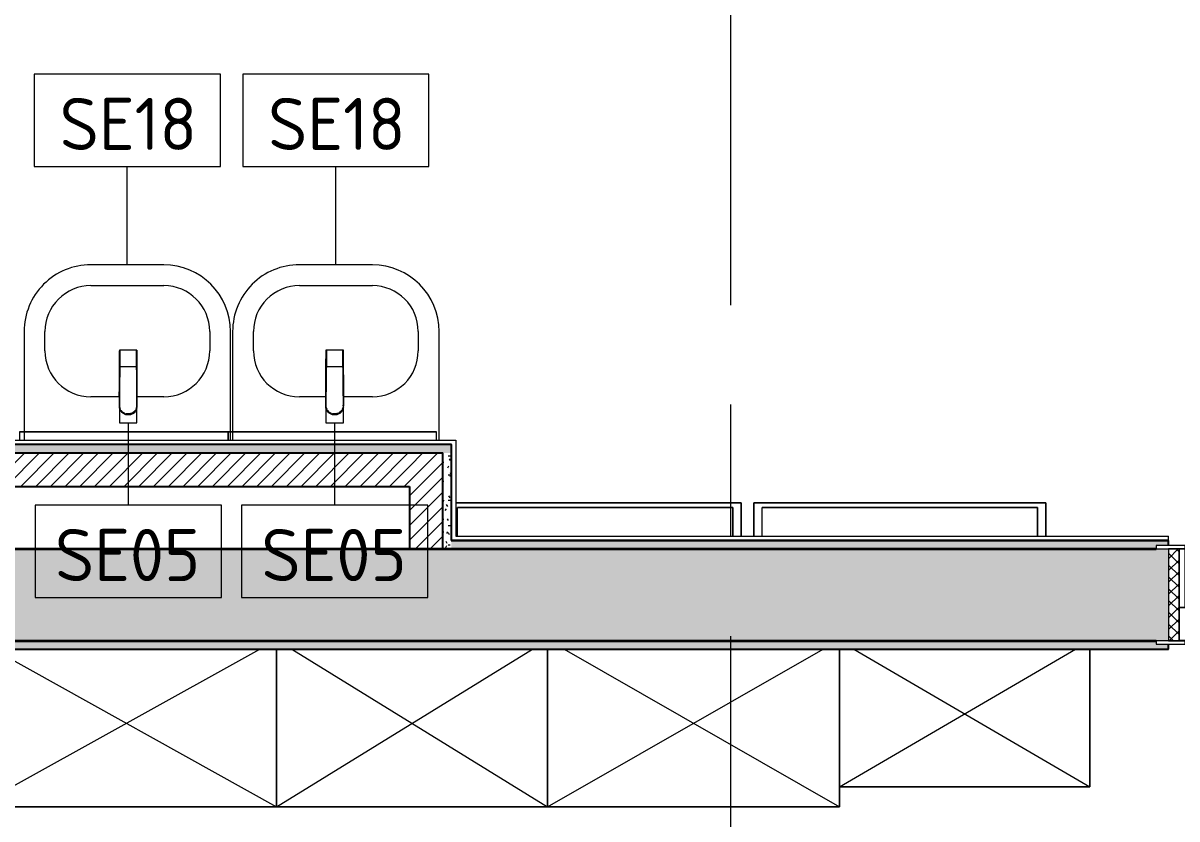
# Model space of a CAD drawing. Header units: millimetres. Extents: x 39815 to 261742, y -8553 to 29000.
# Drawn here: x 86730 to 89496, y 4753 to 6660 of the extents above; entities that cross this region are included whole.
import ezdxf

# ---------------------------------------------------------------- set-up
doc = ezdxf.new("R2010")
doc.units = ezdxf.units.MM
doc.linetypes.add('Осевая', pattern=[1587.5, 317.5, -238.125, 793.75, -238.125])
for name, color, linetype, lineweight, true_color in [('0-1', 7, 'Continuous', 9, 0x4994b4), ('A-WALL-1', 7, 'Continuous', 25, 0x3c3c3c), ('A-WALL-3', 7, 'Continuous', 35, 0x3c3c3c), ('A-WALL-FNSH-1', 7, 'Continuous', 15, 0x3c3c3c), ('P-SANR-FIXT-1', 7, 'Continuous', 15, 0x4994b4)]:
    doc.layers.add(name, color=color, linetype=linetype, lineweight=lineweight, true_color=true_color)
for name, color, linetype, lineweight in [('A-DOOR', 7, 'Continuous', 9), ('A-DOOR-1', 7, 'Continuous', 15), ('A-DOOR-FRAM', 7, 'Continuous', 15), ('A-DOOR-FRAM-1', 7, 'Continuous', 9), ('I-FURN', 7, 'Continuous', 9), ('I-WALL', 7, 'Continuous', 9), ('P-SANR-FIXT-IDEN', 7, 'Continuous', 9), ('Оси-2', 7, 'Осевая', 9)]:
    doc.layers.add(name, color=color, linetype=linetype, lineweight=lineweight)
doc.styles.add('GOST Common', font='GOST_Common.ttf', dxfattribs={"height": 125})
pattern_1 = [(45, (-10183.68, 0), (-17.6776695, 17.6776695), [])]
pattern_2 = [(0, (-10183.68, 0), (60.96, 15.24), [5.029, -40.691, 5.029, -40.691, -243.84]), (0, (-10183.68, 0), (60.96, 15.24), [-91.44, 5.029, -86.411, 5.029, -40.691, -106.68]), (0, (-10183.68, 0), (60.96, 15.24), [-228.6, 5.029, -25.451, 5.029, -71.171]), (120, (-10160.82, 7.62), (-43.6782272, 45.1729086), [5.029, -40.691, 5.029, -40.691, -243.84]), (120, (-10160.82, 7.62), (-43.6782272, 45.1729086), [-91.44, 5.029, -86.411, 5.029, -40.691, -106.68]), (120, (-10160.82, 7.62), (-43.6782272, 45.1729086), [-228.6, 5.029, -25.451, 5.029, -71.171]), (240, (-10153.2, 38.1), (-17.2817728, -60.4129086), [5.029, -40.691, 5.029, -40.691, -243.84]), (240, (-10153.2, 38.1), (-17.2817728, -60.4129086), [-91.44, 5.029, -86.411, 5.029, -40.691, -106.68]), (240, (-10153.2, 38.1), (-17.2817728, -60.4129086), [-228.6, 5.029, -25.451, 5.029, -71.171])]

# ---------------------------------------------------------------- blocks, each defined once
blk = doc.blocks.new('110_Дверь_СКБ_1Ст_Внутренняя1 - Д-7а_л__950x2100h_Туалет-32220591-Фрагмент 2_10')
at = {"layer": 'A-DOOR'}
h = blk.add_hatch(dxfattribs=at)
h.set_pattern_fill('FP_15', color=256, style=0, pattern_type=2)
h.set_pattern_definition([(135, (1776.41, 174.685), (-14.14214, -14.14214), []), (225, (1776.41, 174.685), (14.14214, -14.14214), [])])
h.paths.add_polyline_path([(537.5, 110), (512.5, 110), (512.5, -110), (537.5, -110)])
at = {"layer": 'A-DOOR-FRAM-1'}
h = blk.add_hatch(dxfattribs=at)
h.set_pattern_fill('FP_16', color=256, style=0, pattern_type=2)
h.set_pattern_definition([(45, (-346.384, 174.685), (-14.1421, 14.1421), []), (135, (-346.384, 174.685), (-14.1421, -14.1421), [])])
h.paths.add_polyline_path([(-487.5, 110), (-512.5, 110), (-512.5, -110), (-487.5, -110)])
at = {"layer": 'A-DOOR'}
blk.add_arc((487.5, 110), 950, 127.6354, 180, dxfattribs=at)
at = {"layer": 'A-DOOR-1'}
for p, q in [((447.5, 862.2), (447.5, 110)), ((487.5, 110), (487.5, 862.2)), ((447.5, 110), (487.5, 110))]:
    blk.add_line(p, q, dxfattribs=at)
at = {"layer": 'A-DOOR-FRAM'}
for p, q in [((-472.5, 118), (-542.5, 118)), ((-542.5, 118), (-542.5, 110)), ((-472.5, 110), (-472.5, 118)), ((567.5, 118), (497.5, 118)), ((497.5, 118), (497.5, 110)), ((567.5, 110), (567.5, 118)), ((-542.5, 110), (-472.5, 110)), ((-487.5, 110), (-512.5, 110)), ((-512.5, 110), (-512.5, -110)), ((-462.5, 110), (-487.5, 110)), ((-487.5, 110), (-487.5, 30)), ((-487.5, -110), (-487.5, 110)), ((-472.5, 110), (-487.5, 110)), ((-487.5, 110), (-487.5, 109)), ((-487.5, 109), (-472.5, 109)), ((-472.5, 109), (-472.5, 110)), ((-462.5, 70), (-462.5, 110)), ((487.5, 110), (487.5, 70)), ((512.5, 110), (487.5, 110)), ((512.5, 110), (497.5, 110)), ((497.5, 110), (497.5, 109)), ((497.5, 110), (567.5, 110)), ((497.5, 109), (512.5, 109)), ((512.5, 30), (512.5, 110)), ((537.5, 110), (512.5, 110)), ((512.5, 110), (512.5, -110)), ((512.5, 109), (512.5, 110)), ((537.5, -110), (537.5, 110)), ((-452.5, 70), (-462.5, 70)), ((-452.5, 30), (-452.5, 70)), ((487.5, 70), (477.5, 70)), ((477.5, 70), (477.5, 30)), ((-487.5, 30), (-452.5, 30)), ((-472.5, 30), (-487.5, 30)), ((-487.5, 30), (-487.5, -110)), ((-472.5, -110), (-472.5, 30)), ((477.5, 30), (512.5, 30)), ((512.5, 30), (497.5, 30)), ((497.5, 30), (497.5, -110)), ((512.5, -110), (512.5, 30)), ((-472.5, -110), (-542.5, -110)), ((-542.5, -110), (-542.5, -118)), ((-512.5, -110), (-487.5, -110)), ((-487.5, -110), (-472.5, -110)), ((-472.5, -118), (-472.5, -110)), ((497.5, -110), (512.5, -110)), ((567.5, -110), (497.5, -110)), ((497.5, -110), (497.5, -118)), ((512.5, -110), (537.5, -110)), ((567.5, -118), (567.5, -110)), ((-542.5, -118), (-472.5, -118)), ((497.5, -118), (567.5, -118))]:
    blk.add_line(p, q, dxfattribs=at)
blk = doc.blocks.new('Вешалка - 1_25-26107852-Фрагмент 2_10')
at = {"layer": 'I-FURN'}
for p, q in [((350, 55), (-334.1, 55)), ((-334.1, 55), (350, 55)), ((-330.4, -24.2), (-330.4, 44.4)), ((-330.4, -24.2), (-330.4, 44.4)), ((-330.4, 44.4), (330.2, 44.4)), ((330.2, 44.4), (-330.4, 44.4)), ((330.2, 44.4), (330.2, -24.2)), ((330.2, -24.2), (330.2, 44.4)), ((350, -24.2), (350, 55)), ((350, 55), (350, -24.2))]:
    blk.add_line(p, q, dxfattribs=at)
blk = doc.blocks.new('Вешалка - 1_25-V34-Фрагмент 2_10')
at = {"layer": 'I-FURN'}
for p, q in [((350, 55), (-350, 55)), ((-350, 55), (-350, -24.2)), ((-350, -24.2), (-350, 55)), ((-350, 55), (350, 55)), ((-330.4, -24.2), (-330.4, 44.4)), ((-330.4, -24.2), (-330.4, 44.4)), ((-330.4, 44.4), (330.2, 44.4)), ((330.2, 44.4), (-330.4, 44.4)), ((330.2, 44.4), (330.2, -24.2)), ((330.2, -24.2), (330.2, 44.4)), ((350, -24.2), (350, 55)), ((350, 55), (350, -24.2))]:
    blk.add_line(p, q, dxfattribs=at)
blk = doc.blocks.new('Шкаф параметрический - 13_3-25587571-Фрагмент 2_10')
at = {"layer": 'I-FURN'}
for p, q in [((0, 0), (565.7, 330)), ((0, 330), (0, 0)), ((0, 0), (0, 330)), ((34.3, 330), (600, 0)), ((600, 0), (600, 330)), ((600, 330), (600, 0)), ((0, 0), (600, 0)), ((600, 0), (0, 0))]:
    blk.add_line(p, q, dxfattribs=at)
blk = doc.blocks.new('Шкаф параметрический - 13_1-25587687-Фрагмент 2_10')
at = {"layer": 'I-FURN'}
for p, q in [((0, 0), (660.8, 377.6)), ((0, 377.6), (0, 0)), ((0, 0), (0, 377.6)), ((39.2, 377.6), (700, 0)), ((700, 0), (700, 377.6)), ((700, 377.6), (700, 47.6)), ((700, 47.6), (700, 0)), ((0, 0), (700, 0)), ((700, 0), (0, 0))]:
    blk.add_line(p, q, dxfattribs=at)
blk = doc.blocks.new('Шкаф параметрический - 13_2-25587811-Фрагмент 2_10')
at = {"layer": 'I-FURN'}
for p, q in [((0, 0), (613.6, 377.6)), ((0, 377.6), (0, 0)), ((0, 0), (0, 377.6)), ((36.4, 377.6), (650, 0)), ((650, 0), (650, 377.6)), ((650, 377.6), (650, 0)), ((0, 0), (650, 0)), ((650, 0), (0, 0))]:
    blk.add_line(p, q, dxfattribs=at)
blk = doc.blocks.new('Шкаф параметрический - 13_4-25587915-Фрагмент 2_10')
at = {"layer": 'I-FURN'}
for p, q in [((0, 0), (679.7, 377.6)), ((0, 377.6), (0, 0)), ((0, 0), (0, 377.6)), ((40.3, 377.6), (720, 0)), ((720, 0), (720, 377.6)), ((720, 377.6), (720, 0)), ((0, 0), (720, 0)), ((720, 0), (0, 0))]:
    blk.add_line(p, q, dxfattribs=at)
blk = doc.blocks.new('зеркало круглое500д - 1_22а зеркало круглое d500-30453653-Фрагмент 2_10')
at = {"layer": 'I-FURN'}
for p, q in [((-250, 0), (-250, -20)), ((-250, 0), (250, 0)), ((250, 0), (-250, 0)), ((250, -20), (250, 0))]:
    blk.add_line(p, q, dxfattribs=at)
blk = doc.blocks.new('Раковина Roca Debba 50x42 - гибкая подводка_ 640х550х165 PN6_3_ ХВ_ГВ накидная гайка BP DN15_ К-гл_кон_ П DN 50-30803987-Фрагмент 2_10')
at = {"layer": 'P-SANR-FIXT-1'}
for p, q in [((-249.2, 0), (-255, 0)), ((-255, 0), (-255, -260)), ((-243, 0), (-249.2, 0)), ((-224.5, 0), (-243, 0)), ((-194.8, 0), (-224.5, 0)), ((-155.2, 0), (-194.7, 0)), ((-107.8, 0), (-155.1, 0)), ((-55, 0), (-107.7, 0)), ((0.6, 0), (-54.9, 0)), ((56.4, 0), (0.9, 0)), ((109.2, 0), (56.6, 0)), ((156.6, 0), (109.4, 0)), ((196.2, 0), (156.8, 0)), ((226, 0), (196.3, 0)), ((240, 0), (226.1, 0)), ((240, -19.9), (240, 0)), ((240, -260), (240, -19.9)), ((-95, -103.6), (-25.8, -103.6)), ((16.6, -103.6), (80, -103.6)), ((-205, -260), (-205, -213.6)), ((190, -213.6), (190, -260)), ((80, -370), (-95, -370)), ((-95, -420), (80, -420))]:
    blk.add_line(p, q, dxfattribs=at)
for centre, radius, start, end in [((-95, -213.6), 110, 90, 180), ((80, -213.6), 110, 0, 90), ((-95, -260), 160, 180, 270), ((-95, -260), 110, 180, 270), ((80, -260), 160, 270, 0), ((80, -260), 110, 270, 0)]:
    blk.add_arc(centre, radius, start, end, dxfattribs=at)
blk = doc.blocks.new('Раковина Roca Debba 50x42 - гибкая подводка_ 640х550х165 PN6_3_ ХВ_ГВ накидная гайка BP DN15_ К-гл_кон_ П DN 50-V52-Фрагмент 2_10')
at = {"layer": 'P-SANR-FIXT-1'}
for p, q in [((-242.9, 0), (-255, 0)), ((-255, 0), (-255, -19.9)), ((-224.5, 0), (-242.9, 0)), ((-194.7, 0), (-224.4, 0)), ((-155.2, 0), (-194.6, 0)), ((-107.8, 0), (-155, 0)), ((-55, 0), (-107.6, 0)), ((0.7, 0), (-54.8, 0)), ((56.5, 0), (1, 0)), ((109.3, 0), (56.6, 0)), ((156.7, 0), (109.4, 0)), ((196.3, 0), (156.8, 0)), ((226.1, 0), (196.4, 0)), ((240, 0), (226.1, 0)), ((240, -19.9), (240, 0)), ((-255, -19.9), (-255, -260)), ((240, -260), (240, -19.9)), ((-95, -103.6), (-30.8, -103.6)), ((11.6, -103.6), (80, -103.6)), ((-205, -260), (-205, -213.6)), ((190, -213.6), (190, -260)), ((80, -370), (-95, -370)), ((-95, -420), (80, -420))]:
    blk.add_line(p, q, dxfattribs=at)
for centre, radius, start, end in [((-95, -213.6), 110, 90, 180), ((80, -213.6), 110, 0, 90), ((-95, -260), 160, 180, 270), ((-95, -260), 110, 180, 270), ((80, -260), 160, 270, 0), ((80, -260), 110, 270, 0)]:
    blk.add_arc(centre, radius, start, end, dxfattribs=at)
blk = doc.blocks.new('смеситель для раковины - Default-V55-Фрагмент 2_10')
at = {"layer": '0-1'}
for p, q in [((19.7, 151.6), (-19.8, 151.6)), ((19.8, 111.8), (-19.8, 111.8)), ((-20.3, 110), (-20.4, 97.4)), ((20.4, 97.4), (20.3, 110)), ((-18.9, 7.6), (-19.6, 9.7))]:
    blk.add_line(p, q, dxfattribs=at)
at = {"layer": '0-1', "flags": 128}
for points in [[(-20.7, 150.6), (-20.7, 150.2), (-20.7, 149.2), (-20.7, 148.3), (-20.7, 146.9), (-20.7, 145.4), (-20.8, 134.7), (-21.1, 63.6), (-21.1, 93.2)], [(19.7, 151.6), (20, 151.6), (20.2, 151.6), (20.5, 151.4), (20.6, 151.2), (20.7, 151.1), (20.8, 150.9), (20.8, 150.6)], [(21, 17), (21.2, 25.7), (21, 77.4), (21, 111.4)], [(-21.4, 39.6), (-21.2, 64), (-21.1, 88)], [(-21.1, 22.2), (-21.1, 24.2), (-21.1, 63.3), (-21.1, 93.2)], [(-20, 10.8), (-20.8, 13.2), (-20.9, 15.4)], [(12.1, -0.1), (16.4, 3.8), (19.5, 8.8), (21, 14.5), (21, 16)]]:
    blk.add_lwpolyline(points, dxfattribs=at)
at = {"layer": 'P-SANR-FIXT-1'}
for p, q in [((21, 151.6), (-21, 151.6)), ((-21, 151.6), (-21, -23)), ((-19.7, 144), (-19.8, 111.8)), ((19.8, 111.8), (19.7, 144)), ((19.9, 143.1), (19.9, 140.7)), ((21, -23), (21, 151.6)), ((19.9, 136.7), (19.9, 133.6)), ((19.9, 131), (20, 126.2)), ((20, 115.7), (20, 113.5)), ((20, 111.3), (20, 108.6)), ((-21, -23), (21, -23))]:
    blk.add_line(p, q, dxfattribs=at)
at = {"layer": 'P-SANR-FIXT-1', "flags": 128}
for points in [[(-21.1, 16.9), (-21.1, 42.2), (-21, 67.6), (-20.8, 118.3), (-20.7, 143.7), (-20.7, 149.4), (-20.8, 150.2), (-20.9, 145.3), (-20.9, 138.9), (-21.1, 88.1)], [(21.1, 88.1), (20.9, 138.9), (20.9, 145.3), (20.8, 150.2), (20.7, 149.4), (20.7, 143.7), (20.8, 118.3), (21, 67.6), (21.1, 42.2), (21.1, 16.9)], [(-20, 109.4), (-20, 111), (-20, 119.8)], [(-19.9, 125.8), (-19.9, 133.8), (-19.9, 138.3)], [(20, 123.6), (20, 119.9), (20, 117.9)], [(-15.9, 4.1), (-13.1, 1.6), (-12.1, 0.9)], [(12.1, 0.9), (13.1, 1.6), (15.9, 4.1)], [(-9.8, -0.4), (-6.1, -1.8), (-5.1, -2)], [(-2.8, -2.4), (-2.1, -2.5), (2.1, -2.5), (2.7, -2.4)], [(0.6, -3.9), (0.3, -3.9), (0.1, -3.9), (-0.1, -3.9), (-0.3, -3.9), (-0.6, -3.9)], [(5.1, -2), (6.1, -1.8), (9.8, -0.4)]]:
    blk.add_lwpolyline(points, dxfattribs=at)
at = {"layer": 'P-SANR-FIXT-1'}
for centre, major_axis, ratio, start_param, end_param in [((-19.8, 109.7), (-0.5, 0.002), 0.095846, 0.794229, 1.571164), ((19.8, 109.7), (0.5, 0.002), 0.095848, 4.711795, 5.488843), ((0, 17.2), (20.8, 0), 0.98634, 3.038054, 3.090126), ((0, 17.2), (20.8, 0), 0.98634, 3.29536, 3.441377), ((0, 17.2), (20.8, 0), 0.98634, 5.983401, 6.129418), ((0, 17.2), (20.8, 0), 0.98634, 0.051466, 0.103539), ((0, 17.2), (20.8, 0), 0.98634, 4.268583, 4.510817), ((0, 17.2), (18.5, 0), 0.986286, 4.671144, 4.753634), ((0, 17.2), (20.8, 0), 0.98634, 4.913948, 5.156189)]:
    blk.add_ellipse(centre, major_axis=major_axis, ratio=ratio, start_param=start_param, end_param=end_param, dxfattribs=at)
for points, knots in [([(-19.9, 147.4), (-19.9, 148), (-19.8, 149.3), (-19.8, 150.7), (-19.8, 151.5), (-19.8, 151.6), (-19.8, 151.6)], [0.1, 0.1, 0.1, 0.1, 0.2, 0.3, 0.4, 0.4725859, 0.4725859, 0.4725859, 0.4725859]), ([(-19.8, 151.6), (-19.7, 151.6), (-19.7, 151.6), (-19.7, 151.2), (-19.7, 150), (-19.7, 148.3), (-19.7, 146.2), (-19.7, 144.8), (-19.7, 144)], [0.4728347, 0.4728347, 0.4728347, 0.4728347, 0.5, 0.6, 0.7, 0.8, 0.9, 1, 1, 1, 1]), ([(19.7, 144), (19.7, 144.8), (19.7, 146.2), (19.7, 148.3), (19.7, 150), (19.7, 151.2), (19.7, 151.6), (19.7, 151.6), (19.7, 151.6)], [0, 0, 0, 0, 0.1, 0.2, 0.3, 0.4, 0.5, 0.5274121, 0.5274121, 0.5274121, 0.5274121]), ([(19.7, 151.6), (19.8, 151.6), (19.8, 151.5), (19.8, 150.7), (19.8, 149.3), (19.9, 148), (19.9, 147.4)], [0.5275209, 0.5275209, 0.5275209, 0.5275209, 0.6, 0.7, 0.8, 0.9, 0.9, 0.9, 0.9]), ([(-19.8, 111.8), (-19.8, 111.8), (-19.8, 111.7), (-19.8, 110.9), (-19.8, 110.1), (-19.8, 109.7)], [0.4695548, 0.4695548, 0.4695548, 0.4695548, 0.6, 0.8, 1, 1, 1, 1]), ([(19.8, 109.7), (19.8, 110.1), (19.8, 110.9), (19.8, 111.7), (19.8, 111.8), (19.8, 111.8)], [0, 0, 0, 0, 0.2, 0.4, 0.5304748, 0.5304748, 0.5304748, 0.5304748]), ([(-21.1, 88.1), (-21.1, 85.7), (-21.1, 82.2), (-21.1, 77.5), (-21.2, 73.9), (-21.2, 70.4), (-21.2, 66.8), (-21.2, 63.9), (-21.2, 61.5), (-21.2, 59.8), (-21.2, 58), (-21.2, 55.7), (-21.3, 52.8), (-21.3, 49.3), (-21.3, 46), (-21.3, 42.6), (-21.4, 40.5), (-21.4, 39.4)], [0, 0, 0, 0, 0.0833333, 0.125, 0.1666667, 0.2083333, 0.25, 0.2916667, 0.3125, 0.3333333, 0.3541667, 0.375, 0.4166667, 0.4583333, 0.5, 0.5416667, 0.5833333, 0.5833333, 0.5833333, 0.5833333]), ([(-20.4, 97.4), (-20.4, 91.1), (-20.5, 81.8), (-20.6, 69.7), (-20.6, 60), (-20.7, 52.6), (-20.8, 47.4), (-20.8, 45.2), (-20.8, 43.5), (-20.9, 41.8), (-20.9, 39.8), (-20.9, 37.7), (-20.9, 36.2), (-20.9, 35.4), (-21, 34.1), (-21, 32.6), (-21, 31), (-21, 29.7), (-21, 28.6), (-21, 27.7), (-21, 26.8), (-21.1, 25.6), (-21.1, 22.9), (-21.1, 20.4), (-21.1, 18.4)], [0, 0, 0, 0, 0.222222, 0.333333, 0.444444, 0.583333, 0.618056, 0.652778, 0.670139, 0.6875, 0.722222, 0.756944, 0.774306, 0.782986, 0.791667, 0.826389, 0.84375, 0.861111, 0.878472, 0.887153, 0.895833, 0.913194, 0.930556, 1, 1, 1, 1]), ([(21.1, 18.4), (21.1, 19.2), (21.1, 20.8), (21.1, 23.1), (21.1, 25), (21.1, 26.5), (21, 27.6), (21, 28.6), (21, 30), (21, 31.7), (21, 33.4), (21, 34.6), (20.9, 35.2), (20.9, 35.7), (20.9, 36.3), (20.9, 36.9), (20.9, 38.1), (20.9, 39.8), (20.9, 41.4), (20.8, 42.8), (20.8, 44.1), (20.8, 45.8), (20.8, 48.6), (20.7, 53.5), (20.6, 60.7), (20.6, 68.9), (20.5, 76.5), (20.5, 85.7), (20.4, 92.7), (20.4, 97.4)], [0, 0, 0, 0, 0.027778, 0.055556, 0.083333, 0.097222, 0.111111, 0.125, 0.138889, 0.166667, 0.194444, 0.208333, 0.215278, 0.222222, 0.229167, 0.236111, 0.25, 0.277778, 0.305556, 0.319444, 0.333333, 0.361111, 0.388889, 0.444444, 0.555556, 0.666667, 0.75, 0.833333, 1, 1, 1, 1]), ([(20.4, 88.2), (20.4, 88.1), (20.5, 88), (20.6, 87.8), (20.7, 87.5), (20.7, 87.4), (20.7, 87.3)], [0.19375, 0.19375, 0.19375, 0.19375, 0.25, 0.3, 0.35, 0.4, 0.4, 0.4, 0.4]), ([(21.4, 39.8), (21.4, 40.2), (21.4, 41), (21.3, 42.6), (21.3, 44.7), (21.3, 47.5), (21.3, 50.9), (21.2, 55.1), (21.2, 60), (21.2, 65.1), (21.2, 69.9), (21.2, 74.5), (21.1, 80.6), (21.1, 85.1), (21.1, 88.1)], [0.5714286, 0.5714286, 0.5714286, 0.5714286, 0.5892857, 0.6071429, 0.6428571, 0.6785714, 0.7142857, 0.75, 0.7857143, 0.8214286, 0.8571429, 0.8928571, 0.9285714, 1, 1, 1, 1]), ([(-16.4, 3.7), (-16.6, 4.1), (-17.6, 5.3), (-18.7, 7.1), (-19.6, 9), (-20.1, 10.6), (-20.6, 12.1), (-21, 14.3), (-21.1, 15.9), (-21.1, 16.9)], [0.5566569, 0.5566569, 0.5566569, 0.5566569, 0.6, 0.7, 0.75, 0.8, 0.85, 0.9, 1, 1, 1, 1]), ([(-21.1, 16.4), (-21.1, 14.3), (-20.4, 11.1), (-18.7, 7.6), (-17.5, 5.8), (-16.4, 4.5), (-15.2, 3.2), (-13.9, 2.1), (-12.5, 1), (-10.9, 0.1), (-9.2, -0.7), (-6.9, -1.7), (-3.8, -2.5), (0, -2.8), (3.8, -2.5), (6.9, -1.7), (9, -0.9), (10.1, -0.3), (10.9, 0.1), (11.7, 0.5), (12.7, 1.2), (13.9, 2), (15, 3), (15.8, 3.8), (16.4, 4.5), (17, 5.2), (17.7, 6.2), (18.6, 7.6), (19.3, 9), (19.7, 9.9), (19.9, 10.5), (20, 10.9), (20.2, 11.2), (20.3, 11.7), (20.6, 12.6), (20.8, 13.8), (21, 15.1), (21.1, 16), (21.1, 16.4)], [0, 0, 0, 0, 0.111111, 0.166667, 0.194444, 0.222222, 0.25, 0.277778, 0.305556, 0.333333, 0.361111, 0.388889, 0.444444, 0.5, 0.555556, 0.611111, 0.638889, 0.652778, 0.666667, 0.680556, 0.694444, 0.722222, 0.75, 0.763889, 0.777778, 0.791667, 0.805556, 0.833333, 0.861111, 0.875, 0.881944, 0.888889, 0.895833, 0.902778, 0.916667, 0.944444, 0.972222, 1, 1, 1, 1]), ([(-20.8, 14.6), (-20.7, 14.1), (-20.6, 12.9), (-20.2, 11.6), (-20, 10.9)], [0, 0, 0, 0, 0.4, 1, 1, 1, 1]), ([(-18.3, 9.9), (-18.8, 10.8), (-20.1, 14), (-20.7, 17.5), (-20.7, 19.9)], [-0.157337, -0.157337, -0.157337, -0.157337, -0.1111111, 0, 0, 0, 0]), ([(-19.3, 9.3), (-19.1, 8.7), (-18.5, 7.4), (-17.6, 6.2), (-17.1, 5.5)], [0.2222222, 0.2222222, 0.2222222, 0.2222222, 0.4444444, 0.7777778, 0.7777778, 0.7777778, 0.7777778]), ([(-13.9, 4), (-14.7, 4.7), (-15.8, 6), (-16.9, 7.4), (-17.2, 8)], [-0.26859689, -0.26859689, -0.26859689, -0.26859689, -0.22222222, -0.18982564, -0.18982564, -0.18982564, -0.18982564]), ([(-10, -1.5), (-10.9, -1), (-12.8, 0.2), (-14.5, 1.7), (-15.3, 2.6), (-15.4, 2.7)], [0.3, 0.3, 0.3, 0.3, 0.4, 0.5, 0.5124698, 0.5124698, 0.5124698, 0.5124698]), ([(-7.8, 0), (-8.7, 0.4), (-10.3, 1.2), (-11.7, 2.2), (-12.3, 2.7)], [-0.37982072, -0.37982072, -0.37982072, -0.37982072, -0.33333333, -0.30027801, -0.30027801, -0.30027801, -0.30027801]), ([(17.3, 8), (16.9, 7.4), (15, 4.8), (10.7, 1.1), (3.8, -1.6), (-2, -1.6), (-5.1, -0.9), (-5.8, -0.7)], [-0.8101744, -0.8101744, -0.8101744, -0.8101744, -0.7777778, -0.6666667, -0.5555556, -0.4444444, -0.4109505, -0.4109505, -0.4109505, -0.4109505]), ([(20.9, 14), (20.9, 13.9), (20.7, 12.8), (20.2, 10.6), (19, 7.6), (16.7, 3.9), (12.9, 0), (8, -2.6), (4.7, -3.4), (3.5, -3.6)], [0.0919533, 0.0919533, 0.0919533, 0.0919533, 0.1, 0.2, 0.3, 0.4, 0.6, 0.8, 0.9091362, 0.9091362, 0.9091362, 0.9091362]), ([(17.1, 5.5), (17.5, 6), (18.6, 7.6), (19.5, 9.4), (19.9, 10.7)], [0.2222222, 0.2222222, 0.2222222, 0.2222222, 0.4444444, 0.9768048, 0.9768048, 0.9768048, 0.9768048]), ([(20.7, 19.9), (20.7, 17.5), (20.1, 14), (18.8, 10.8), (18.3, 9.9)], [-1, -1, -1, -1, -0.8888889, -0.8424724, -0.8424724, -0.8424724, -0.8424724]), ([(20.2, 11.7), (20.3, 12), (20.6, 12.9), (20.7, 13.9), (20.8, 14.6)], [0.2222222, 0.2222222, 0.2222222, 0.2222222, 0.4444444, 1, 1, 1, 1]), ([(-0.6, -3.9), (-1.6, -3.9), (-3.8, -3.7), (-6.8, -2.9), (-8.7, -2.1), (-9.5, -1.7)], [0, 0, 0, 0, 0.1, 0.2, 0.2837623, 0.2837623, 0.2837623, 0.2837623]), ([(-0.6, -3.9), (-0.6, -3.9), (-0.6, -3.7), (-0.6, -3.5), (-0.6, -3.3), (-0.6, -3.2)], [0, 0, 0, 0, 0.3636364, 0.5454545, 0.7272727, 0.7272727, 0.7272727, 0.7272727]), ([(0.6, -3.9), (0.6, -3.9), (0.6, -3.7), (0.6, -3.5), (0.6, -3.3), (0.6, -3.2)], [0, 0, 0, 0, 0.3636364, 0.5454545, 0.7272727, 0.7272727, 0.7272727, 0.7272727])]:
    blk.add_open_spline(points, degree=3, knots=knots, dxfattribs=at)
for points in [[(-19.8, 111.8), (-19.8, 111.8), (-19.8, 111.8), (-19.8, 111.8)], [(-19.8, 110), (-19.8, 110.3), (-19.8, 110.6), (-19.8, 110.9)], [(19.8, 111.8), (19.8, 111.8), (19.8, 111.8), (19.8, 111.8)], [(19.8, 110.9), (19.8, 110.6), (19.8, 110.3), (19.8, 110)], [(-20.5, 88.2), (-20.6, 88.2), (-20.7, 88.2), (-20.8, 88.2)], [(2, -3.8), (1.5, -3.9), (1, -3.9), (0.6, -3.9)]]:
    blk.add_open_spline(points, degree=3, dxfattribs=at)
blk = doc.blocks.new('смеситель для раковины - Default-V56-Фрагмент 2_10')
at = {"layer": '0-1'}
for p, q in [((19.7, 151.6), (-19.8, 151.6)), ((19.8, 111.8), (-19.8, 111.8)), ((-20.3, 110), (-20.4, 97.4)), ((20.4, 97.4), (20.3, 110)), ((-18.9, 7.6), (-19.6, 9.7))]:
    blk.add_line(p, q, dxfattribs=at)
at = {"layer": '0-1', "flags": 128}
for points in [[(-20.7, 150.6), (-20.7, 150.2), (-20.7, 149.2), (-20.7, 148.3), (-20.7, 146.9), (-20.7, 145.4), (-20.8, 134.7), (-21.1, 63.6), (-21.1, 93.2)], [(19.7, 151.6), (20, 151.6), (20.2, 151.6), (20.5, 151.4), (20.6, 151.2), (20.7, 151.1), (20.8, 150.9), (20.8, 150.6)], [(21, 17), (21.2, 25.7), (21, 77.4), (21, 111.4)], [(-21.4, 39.6), (-21.2, 64), (-21.1, 88)], [(-21.1, 22.2), (-21.1, 24.2), (-21.1, 63.3), (-21.1, 93.2)], [(-20, 10.8), (-20.8, 13.2), (-20.9, 15.4)], [(12.1, -0.1), (16.4, 3.8), (19.5, 8.8), (21, 14.5), (21, 16)]]:
    blk.add_lwpolyline(points, dxfattribs=at)
at = {"layer": 'P-SANR-FIXT-1'}
for p, q in [((21, 151.6), (-21, 151.6)), ((-21, 151.6), (-21, -23)), ((-19.7, 144), (-19.8, 111.8)), ((19.8, 111.8), (19.7, 144)), ((19.9, 143.1), (19.9, 140.7)), ((21, -23), (21, 151.6)), ((19.9, 136.7), (19.9, 133.6)), ((19.9, 131), (20, 126.2)), ((20, 115.7), (20, 113.5)), ((20, 111.3), (20, 108.6)), ((-21, -23), (21, -23))]:
    blk.add_line(p, q, dxfattribs=at)
at = {"layer": 'P-SANR-FIXT-1', "flags": 128}
for points in [[(-21.1, 16.9), (-21.1, 42.2), (-21, 67.6), (-20.8, 118.3), (-20.7, 143.7), (-20.7, 149.4), (-20.8, 150.2), (-20.9, 145.3), (-20.9, 138.9), (-21.1, 88.1)], [(21.1, 88.1), (20.9, 138.9), (20.9, 145.3), (20.8, 150.2), (20.7, 149.4), (20.7, 143.7), (20.8, 118.3), (21, 67.6), (21.1, 42.2), (21.1, 16.9)], [(-20, 109.4), (-20, 111), (-20, 119.8)], [(-19.9, 125.8), (-19.9, 133.8), (-19.9, 138.3)], [(20, 123.6), (20, 119.9), (20, 117.9)], [(-15.9, 4.1), (-13.1, 1.6), (-12.1, 0.9)], [(12.1, 0.9), (13.1, 1.6), (15.9, 4.1)], [(-9.8, -0.4), (-6.1, -1.8), (-5.1, -2)], [(-2.6, -2.4), (-2.1, -2.5), (2.1, -2.5), (2.7, -2.4)], [(0.6, -3.9), (0.3, -3.9), (0.1, -3.9), (-0.1, -3.9), (-0.3, -3.9), (-0.6, -3.9)], [(5.1, -2), (6.1, -1.8), (9.8, -0.4)]]:
    blk.add_lwpolyline(points, dxfattribs=at)
at = {"layer": 'P-SANR-FIXT-1'}
for centre, major_axis, ratio, start_param, end_param in [((-19.8, 109.7), (-0.5, 0.002), 0.095846, 0.794229, 1.571164), ((19.8, 109.7), (0.5, 0.002), 0.095848, 4.711795, 5.488843), ((0, 17.2), (20.8, 0), 0.98634, 3.038054, 3.090126), ((0, 17.2), (20.8, 0), 0.98634, 3.29536, 3.441377), ((0, 17.2), (20.8, 0), 0.98634, 5.983401, 6.129418), ((0, 17.2), (20.8, 0), 0.98634, 0.051466, 0.103539), ((0, 17.2), (20.8, 0), 0.98634, 4.268583, 4.510817), ((0, 17.2), (18.5, 0), 0.986286, 4.671144, 4.753634), ((0, 17.2), (20.8, 0), 0.98634, 4.913948, 5.156189)]:
    blk.add_ellipse(centre, major_axis=major_axis, ratio=ratio, start_param=start_param, end_param=end_param, dxfattribs=at)
for points, knots in [([(-19.9, 147.4), (-19.9, 148), (-19.8, 149.3), (-19.8, 150.7), (-19.8, 151.5), (-19.8, 151.6), (-19.8, 151.6)], [0.1, 0.1, 0.1, 0.1, 0.2, 0.3, 0.4, 0.4725859, 0.4725859, 0.4725859, 0.4725859]), ([(-19.8, 151.6), (-19.7, 151.6), (-19.7, 151.6), (-19.7, 151.2), (-19.7, 150), (-19.7, 148.3), (-19.7, 146.2), (-19.7, 144.8), (-19.7, 144)], [0.4728347, 0.4728347, 0.4728347, 0.4728347, 0.5, 0.6, 0.7, 0.8, 0.9, 1, 1, 1, 1]), ([(19.7, 144), (19.7, 144.8), (19.7, 146.2), (19.7, 148.3), (19.7, 150), (19.7, 151.2), (19.7, 151.6), (19.7, 151.6), (19.7, 151.6)], [0, 0, 0, 0, 0.1, 0.2, 0.3, 0.4, 0.5, 0.5274121, 0.5274121, 0.5274121, 0.5274121]), ([(19.7, 151.6), (19.8, 151.6), (19.8, 151.5), (19.8, 150.7), (19.8, 149.3), (19.9, 148), (19.9, 147.4)], [0.5275209, 0.5275209, 0.5275209, 0.5275209, 0.6, 0.7, 0.8, 0.9, 0.9, 0.9, 0.9]), ([(-19.8, 111.8), (-19.8, 111.8), (-19.8, 111.7), (-19.8, 110.9), (-19.8, 110.1), (-19.8, 109.7)], [0.4695548, 0.4695548, 0.4695548, 0.4695548, 0.6, 0.8, 1, 1, 1, 1]), ([(19.8, 109.7), (19.8, 110.1), (19.8, 110.9), (19.8, 111.7), (19.8, 111.8), (19.8, 111.8)], [0, 0, 0, 0, 0.2, 0.4, 0.5304748, 0.5304748, 0.5304748, 0.5304748]), ([(-21.1, 88.1), (-21.1, 85.7), (-21.1, 82.2), (-21.1, 77.5), (-21.2, 73.9), (-21.2, 70.4), (-21.2, 66.8), (-21.2, 63.9), (-21.2, 61.5), (-21.2, 59.8), (-21.2, 58), (-21.2, 55.7), (-21.3, 52.8), (-21.3, 49.3), (-21.3, 46), (-21.3, 42.6), (-21.4, 40.5), (-21.4, 39.4)], [0, 0, 0, 0, 0.0833333, 0.125, 0.1666667, 0.2083333, 0.25, 0.2916667, 0.3125, 0.3333333, 0.3541667, 0.375, 0.4166667, 0.4583333, 0.5, 0.5416667, 0.5833333, 0.5833333, 0.5833333, 0.5833333]), ([(-20.4, 97.4), (-20.4, 91.1), (-20.5, 81.8), (-20.6, 69.7), (-20.6, 60), (-20.7, 52.6), (-20.8, 47.4), (-20.8, 45.2), (-20.8, 43.5), (-20.9, 41.8), (-20.9, 39.8), (-20.9, 37.7), (-20.9, 36.2), (-20.9, 35.4), (-21, 34.1), (-21, 32.6), (-21, 31), (-21, 29.7), (-21, 28.6), (-21, 27.7), (-21, 26.8), (-21.1, 25.6), (-21.1, 22.9), (-21.1, 20.4), (-21.1, 18.4)], [0, 0, 0, 0, 0.222222, 0.333333, 0.444444, 0.583333, 0.618056, 0.652778, 0.670139, 0.6875, 0.722222, 0.756944, 0.774306, 0.782986, 0.791667, 0.826389, 0.84375, 0.861111, 0.878472, 0.887153, 0.895833, 0.913194, 0.930556, 1, 1, 1, 1]), ([(21.1, 18.4), (21.1, 19.2), (21.1, 20.8), (21.1, 23.1), (21.1, 25), (21.1, 26.5), (21, 27.6), (21, 28.6), (21, 30), (21, 31.7), (21, 33.4), (21, 34.6), (20.9, 35.2), (20.9, 35.7), (20.9, 36.3), (20.9, 36.9), (20.9, 38.1), (20.9, 39.8), (20.9, 41.4), (20.8, 42.8), (20.8, 44.1), (20.8, 45.8), (20.8, 48.6), (20.7, 53.5), (20.6, 60.7), (20.6, 68.9), (20.5, 76.5), (20.5, 85.7), (20.4, 92.7), (20.4, 97.4)], [0, 0, 0, 0, 0.027778, 0.055556, 0.083333, 0.097222, 0.111111, 0.125, 0.138889, 0.166667, 0.194444, 0.208333, 0.215278, 0.222222, 0.229167, 0.236111, 0.25, 0.277778, 0.305556, 0.319444, 0.333333, 0.361111, 0.388889, 0.444444, 0.555556, 0.666667, 0.75, 0.833333, 1, 1, 1, 1]), ([(20.4, 88.2), (20.4, 88.1), (20.5, 88), (20.6, 87.8), (20.7, 87.5), (20.7, 87.4), (20.7, 87.3)], [0.19375, 0.19375, 0.19375, 0.19375, 0.25, 0.3, 0.35, 0.4, 0.4, 0.4, 0.4]), ([(21.4, 39.8), (21.4, 40.2), (21.4, 41), (21.3, 42.6), (21.3, 44.7), (21.3, 47.5), (21.3, 50.9), (21.2, 55.1), (21.2, 60), (21.2, 65.1), (21.2, 69.9), (21.2, 74.5), (21.1, 80.6), (21.1, 85.1), (21.1, 88.1)], [0.5714286, 0.5714286, 0.5714286, 0.5714286, 0.5892857, 0.6071429, 0.6428571, 0.6785714, 0.7142857, 0.75, 0.7857143, 0.8214286, 0.8571429, 0.8928571, 0.9285714, 1, 1, 1, 1]), ([(-16.4, 3.7), (-16.6, 4.1), (-17.6, 5.3), (-18.7, 7.1), (-19.6, 9), (-20.1, 10.6), (-20.6, 12.1), (-21, 14.3), (-21.1, 15.9), (-21.1, 16.9)], [0.5566569, 0.5566569, 0.5566569, 0.5566569, 0.6, 0.7, 0.75, 0.8, 0.85, 0.9, 1, 1, 1, 1]), ([(-21.1, 16.4), (-21.1, 14.3), (-20.4, 11.1), (-18.7, 7.6), (-17.5, 5.8), (-16.4, 4.5), (-15.2, 3.2), (-13.9, 2.1), (-12.5, 1), (-10.9, 0.1), (-9.2, -0.7), (-6.9, -1.7), (-3.8, -2.5), (0, -2.8), (3.8, -2.5), (6.9, -1.7), (9, -0.9), (10.1, -0.3), (10.9, 0.1), (11.7, 0.5), (12.7, 1.2), (13.9, 2), (15, 3), (15.8, 3.8), (16.4, 4.5), (17, 5.2), (17.7, 6.2), (18.6, 7.6), (19.3, 9), (19.7, 9.9), (19.9, 10.5), (20, 10.9), (20.2, 11.2), (20.3, 11.7), (20.6, 12.6), (20.8, 13.8), (21, 15.1), (21.1, 16), (21.1, 16.4)], [0, 0, 0, 0, 0.111111, 0.166667, 0.194444, 0.222222, 0.25, 0.277778, 0.305556, 0.333333, 0.361111, 0.388889, 0.444444, 0.5, 0.555556, 0.611111, 0.638889, 0.652778, 0.666667, 0.680556, 0.694444, 0.722222, 0.75, 0.763889, 0.777778, 0.791667, 0.805556, 0.833333, 0.861111, 0.875, 0.881944, 0.888889, 0.895833, 0.902778, 0.916667, 0.944444, 0.972222, 1, 1, 1, 1]), ([(-20.8, 14.6), (-20.7, 14.1), (-20.6, 12.9), (-20.2, 11.6), (-20, 10.9)], [0, 0, 0, 0, 0.4, 1, 1, 1, 1]), ([(-18.3, 9.9), (-18.8, 10.8), (-20.1, 14), (-20.7, 17.5), (-20.7, 19.9)], [-0.157337, -0.157337, -0.157337, -0.157337, -0.1111111, 0, 0, 0, 0]), ([(-19.3, 9.3), (-19.1, 8.7), (-18.5, 7.4), (-17.6, 6.2), (-17.1, 5.5)], [0.2222222, 0.2222222, 0.2222222, 0.2222222, 0.4444444, 0.7777778, 0.7777778, 0.7777778, 0.7777778]), ([(-13.9, 4), (-14.7, 4.7), (-15.8, 6), (-16.9, 7.4), (-17.2, 8)], [-0.26859689, -0.26859689, -0.26859689, -0.26859689, -0.22222222, -0.18982564, -0.18982564, -0.18982564, -0.18982564]), ([(-10, -1.5), (-10.9, -1), (-12.8, 0.2), (-14.5, 1.7), (-15.3, 2.6), (-15.4, 2.7)], [0.3, 0.3, 0.3, 0.3, 0.4, 0.5, 0.5124698, 0.5124698, 0.5124698, 0.5124698]), ([(-7.8, 0), (-8.7, 0.4), (-10.3, 1.2), (-11.7, 2.2), (-12.3, 2.7)], [-0.37982072, -0.37982072, -0.37982072, -0.37982072, -0.33333333, -0.30027801, -0.30027801, -0.30027801, -0.30027801]), ([(17.3, 8), (16.9, 7.4), (15, 4.8), (10.7, 1.1), (3.8, -1.6), (-2, -1.6), (-5.1, -0.9), (-5.8, -0.7)], [-0.8101744, -0.8101744, -0.8101744, -0.8101744, -0.7777778, -0.6666667, -0.5555556, -0.4444444, -0.4109505, -0.4109505, -0.4109505, -0.4109505]), ([(20.9, 14), (20.9, 13.9), (20.7, 12.8), (20.2, 10.6), (19, 7.6), (16.7, 3.9), (12.9, 0), (8, -2.6), (4.7, -3.4), (3.5, -3.6)], [0.0919533, 0.0919533, 0.0919533, 0.0919533, 0.1, 0.2, 0.3, 0.4, 0.6, 0.8, 0.9091362, 0.9091362, 0.9091362, 0.9091362]), ([(17.1, 5.5), (17.5, 6), (18.6, 7.6), (19.5, 9.4), (19.9, 10.7)], [0.2222222, 0.2222222, 0.2222222, 0.2222222, 0.4444444, 0.9768048, 0.9768048, 0.9768048, 0.9768048]), ([(20.7, 19.9), (20.7, 17.5), (20.1, 14), (18.8, 10.8), (18.3, 9.9)], [-1, -1, -1, -1, -0.8888889, -0.8427995, -0.8427995, -0.8427995, -0.8427995]), ([(20.2, 11.7), (20.3, 12), (20.6, 12.9), (20.7, 13.9), (20.8, 14.6)], [0.2222222, 0.2222222, 0.2222222, 0.2222222, 0.4444444, 1, 1, 1, 1]), ([(-0.6, -3.9), (-1.6, -3.9), (-3.8, -3.7), (-6.8, -2.9), (-8.7, -2.1), (-9.5, -1.7)], [0, 0, 0, 0, 0.1, 0.2, 0.2837623, 0.2837623, 0.2837623, 0.2837623]), ([(-0.6, -3.9), (-0.6, -3.9), (-0.6, -3.7), (-0.6, -3.5), (-0.6, -3.3), (-0.6, -3.2)], [0, 0, 0, 0, 0.3636364, 0.5454545, 0.7272727, 0.7272727, 0.7272727, 0.7272727]), ([(0.6, -3.9), (0.6, -3.9), (0.6, -3.7), (0.6, -3.5), (0.6, -3.3), (0.6, -3.2)], [0, 0, 0, 0, 0.3636364, 0.5454545, 0.7272727, 0.7272727, 0.7272727, 0.7272727])]:
    blk.add_open_spline(points, degree=3, knots=knots, dxfattribs=at)
for points in [[(-19.8, 111.8), (-19.8, 111.8), (-19.8, 111.8), (-19.8, 111.8)], [(-19.8, 110), (-19.8, 110.3), (-19.8, 110.6), (-19.8, 110.9)], [(19.8, 111.8), (19.8, 111.8), (19.8, 111.8), (19.8, 111.8)], [(19.8, 110.9), (19.8, 110.6), (19.8, 110.3), (19.8, 110)], [(-20.5, 88.2), (-20.6, 88.2), (-20.7, 88.2), (-20.8, 88.2)], [(2, -3.8), (1.5, -3.9), (1, -3.9), (0.6, -3.9)]]:
    blk.add_open_spline(points, degree=3, dxfattribs=at)
blk = doc.blocks.new('М_сантехническая_рамка1 - В рамке-30590747-Фрагмент 2_10')
at = {"layer": 'P-SANR-FIXT-IDEN'}
for p, q in [((4.293, 2.24), (-4.639, 2.24)), ((-4.639, 2.24), (-4.639, -2.178)), ((4.293, -2.178), (4.293, 2.24)), ((-4.639, -2.178), (4.293, -2.178))]:
    blk.add_line(p, q, dxfattribs=at)

msp = doc.modelspace()

# ---------------------------------------------------------------- hatches: boundary and pattern name
at = {"layer": 'I-WALL'}
h = msp.add_hatch(dxfattribs=at)
h.set_pattern_fill('FP_9', color=256, style=0, pattern_type=2)
h.set_pattern_definition(pattern_2)
h.paths.add_polyline_path([(87756.3, 5630), (87756.3, 5650), (85156.3, 5650), (85156.3, 5630), (87736.3, 5630)])
h = msp.add_hatch(dxfattribs=at)
h.set_pattern_fill('FP_1', color=256, style=0, pattern_type=2)
h.set_pattern_definition(pattern_1)
h.paths.add_polyline_path([(87164.9, 5550), (87656.3, 5550), (87656.3, 5630), (85156.3, 5630), (85156.3, 5550), (86504.4, 5550)])
h = msp.add_hatch(dxfattribs=at)
h.set_pattern_fill('FP_1', color=256, style=0, pattern_type=2)
h.set_pattern_definition(pattern_1)
h.paths.add_polyline_path([(87736.3, 5400), (87736.3, 5630), (87656.3, 5630), (87656.3, 5400)])
h = msp.add_hatch(dxfattribs=at)
h.set_pattern_fill('FP_9', color=256, style=0, pattern_type=2)
h.set_pattern_definition(pattern_2)
h.paths.add_polyline_path([(87756.3, 5400), (87756.3, 5630), (87736.3, 5630), (87736.3, 5400)])
h = msp.add_hatch(dxfattribs=at)
h.set_pattern_fill('FP_3', color=256, style=0, pattern_type=2)
h.set_pattern_definition([(45, (-10183.68, 0), (-28.51196, 28.51196), []), (45, (-10155.17, 0), (-28.51196, 28.51196), [50.403, -10.081, 1.676, -8.404])])
h.paths.add_polyline_path([(91426.3, 5180), (91426.3, 5400), (90526.3, 5400), (90526.3, 5180), (91386.3, 5180)])
h.paths.add_polyline_path([(89446.3, 5180), (89476.3, 5180), (89476.3, 5400), (84026.3, 5400), (84026.3, 5180), (88486, 5180)])
h = msp.add_hatch(dxfattribs=at)
h.set_pattern_fill('FP_9', color=256, style=0, pattern_type=2)
h.set_pattern_definition(pattern_2)
h.paths.add_polyline_path([(90556.3, 5400), (90876.3, 5400), (90876.3, 5420), (90526.3, 5420), (90526.3, 5408), (90556.3, 5408), (90556.3, 5401.7)])
h.paths.add_polyline_path([(89446.3, 5400), (89446.3, 5408), (89476.3, 5408), (89476.3, 5420), (87756.3, 5420), (87756.3, 5400), (88486, 5400)])
h = msp.add_hatch(dxfattribs=at)
h.set_pattern_fill('FP_9', color=256, style=0, pattern_type=2)
h.set_pattern_definition(pattern_2)
h.paths.add_polyline_path([(91128.1, 5160), (91386.3, 5160), (91386.3, 5180), (90556.3, 5180), (90556.3, 5172), (90526.3, 5172), (90526.3, 5160), (90556.3, 5160)])
h.paths.add_polyline_path([(89476.3, 5160), (89476.3, 5172), (89446.3, 5172), (89446.3, 5180), (84006.3, 5180), (84006.3, 5160), (88486, 5160)])

# ---------------------------------------------------------------- linework, layer by layer
at = {"layer": 'A-WALL-1'}
for p, q in [((87756.3, 5650), (85156.3, 5650)), ((87756.3, 5650), (87756.3, 5420)), ((85156.3, 5630), (87736.3, 5630)), ((87736.3, 5400), (87736.3, 5630)), ((85156.3, 5550), (87656.3, 5550)), ((87656.3, 5550), (87656.3, 5400)), ((87756.3, 5420), (89476.3, 5420)), ((89476.3, 5408), (89476.3, 5420)), ((84006.3, 5160), (89476.3, 5160)), ((89476.3, 5160), (89476.3, 5172))]:
    msp.add_line(p, q, dxfattribs=at)
at = {"layer": 'A-WALL-3'}
for p, q in [((84026.3, 5400), (89446.3, 5400)), ((84026.3, 5180), (89446.3, 5180))]:
    msp.add_line(p, q, dxfattribs=at)
at = {"layer": 'A-WALL-FNSH-1'}
for p, q in [((87757.3, 5651), (85177.3, 5651)), ((87757.3, 5421), (87757.3, 5651)), ((89476.3, 5421), (87757.3, 5421)), ((89476.3, 5420), (89476.3, 5421)), ((84005.3, 5159), (89476.3, 5159)), ((89476.3, 5159), (89476.3, 5160))]:
    msp.add_line(p, q, dxfattribs=at)
at = {"layer": 'I-WALL'}
for p, q in [((85176.3, 5661), (87767.3, 5661)), ((87767.3, 5661), (87767.3, 5431)), ((87767.3, 5431), (89476.3, 5431)), ((89476.3, 5421), (89476.3, 5431))]:
    msp.add_line(p, q, dxfattribs=at)
at = {"layer": 'P-SANR-FIXT-IDEN'}
for p, q in [((86979.6, 6081.1), (86979.6, 6316.8)), ((87479.6, 6081.1), (87479.6, 6316.8)), ((86981.8, 5702), (86981.8, 5504.6)), ((87476.7, 5702), (87476.7, 5504.6))]:
    msp.add_line(p, q, dxfattribs=at)
at = {"layer": 'Оси-2'}
msp.add_line((88426.3, 3841.3), (88426.3, 10334.2), dxfattribs=at)

# ---------------------------------------------------------------- block references
at = {"layer": 'A-DOOR', "rotation": 180}
msp.add_blockref('110_Дверь_СКБ_1Ст_Внутренняя1 - Д-7а_л__950x2100h_Туалет-32220591-Фрагмент 2_10', (90013.8, 5290), dxfattribs=at)
at = {"layer": 'I-FURN'}
for name, p in [('зеркало круглое500д - 1_22а зеркало круглое d500-30453653-Фрагмент 2_10', (86971.3, 5681)), ('зеркало круглое500д - 1_22а зеркало круглое d500-30453653-Фрагмент 2_10', (87471.3, 5681)), ('Вешалка - 1_25-26107852-Фрагмент 2_10', (88101.5, 5455.2)), ('Вешалка - 1_25-V34-Фрагмент 2_10', (88832.1, 5455.2)), ('Шкаф параметрический - 13_4-25587915-Фрагмент 2_10', (86617.5, 4782.4)), ('Шкаф параметрический - 13_2-25587811-Фрагмент 2_10', (87337.5, 4782.4)), ('Шкаф параметрический - 13_1-25587687-Фрагмент 2_10', (87987.5, 4782.4)), ('Шкаф параметрический - 13_3-25587571-Фрагмент 2_10', (88687.5, 4830))]:
    msp.add_blockref(name, p, dxfattribs=at)
at = {"layer": 'P-SANR-FIXT-1', "rotation": 180}
for name, p in [('Раковина Roca Debba 50x42 - гибкая подводка_ 640х550х165 PN6_3_ ХВ_ГВ накидная гайка BP DN15_ К-гл_кон_ П DN 50-V52-Фрагмент 2_10', (86972.1, 5661.1)), ('Раковина Roca Debba 50x42 - гибкая подводка_ 640х550х165 PN6_3_ ХВ_ГВ накидная гайка BP DN15_ К-гл_кон_ П DN 50-30803987-Фрагмент 2_10', (87472.1, 5661.1))]:
    msp.add_blockref(name, p, dxfattribs=at)
at = {"layer": 'P-SANR-FIXT-1'}
for name, p in [('смеситель для раковины - Default-V56-Фрагмент 2_10', (86981.7, 5725)), ('смеситель для раковины - Default-V55-Фрагмент 2_10', (87476.7, 5725))]:
    msp.add_blockref(name, p, dxfattribs=at)
at = {"layer": 'P-SANR-FIXT-IDEN', "xscale": 49.99999999999998, "yscale": 49.99999999999998, "zscale": 49.99999999999998}
for p in [(86988.3, 6425.6), (87488.3, 6425.6), (86990.4, 5392.6), (87485.3, 5392.6)]:
    msp.add_blockref('М_сантехническая_рамка1 - В рамке-30590747-Фрагмент 2_10', p, dxfattribs=at)

# ---------------------------------------------------------------- texts
at = {"layer": 'P-SANR-FIXT-IDEN', "char_height": 125, "attachment_point": 1, "style": 'GOST Common'}
for s, insert, width in [('SE18', (86817.3, 6481.1), 412.869), ('SE18', (87317.2, 6481.1), 412.869), ('SE05', (86806.1, 5448), 444.937), ('SE05', (87301.1, 5448), 444.937)]:
    msp.add_mtext(s, dxfattribs=dict(at, insert=insert, width=width))

doc.saveas('drawing.dxf')
